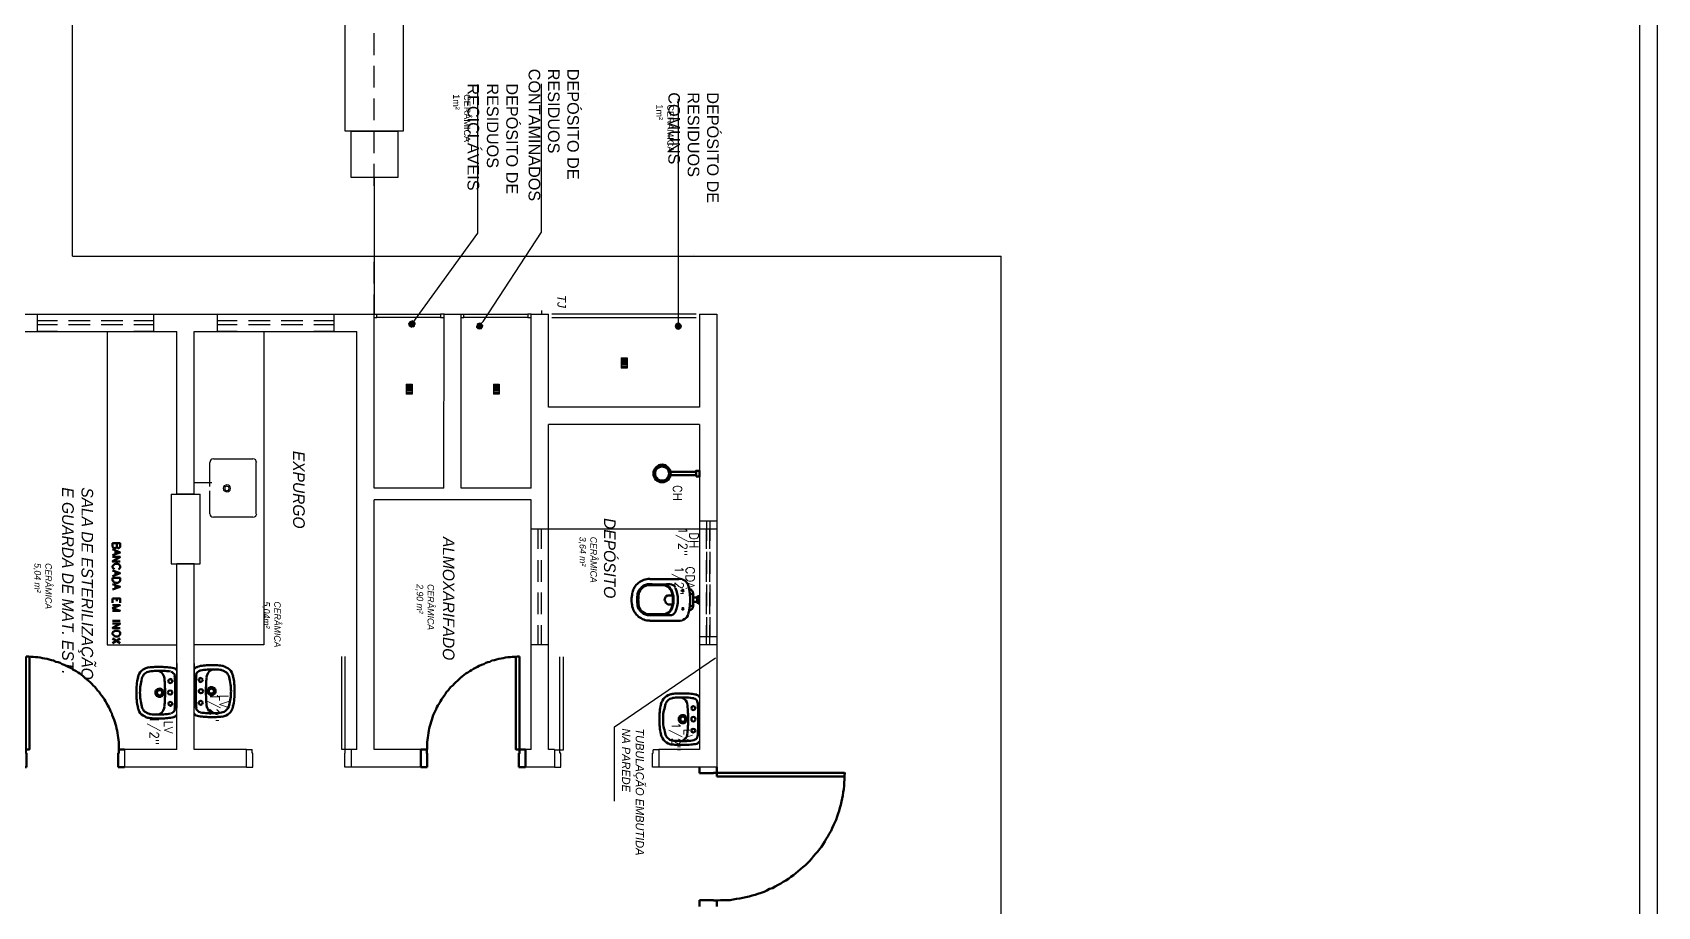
# Model space of a CAD drawing. Header units: millimetres. Extents: x 2273 to 2522, y 1034 to 1187.
# Drawn here: x 2474.53 to 2488.53, y 1050.51 to 1058.04 of the extents above; entities that cross this region are included whole.
import ezdxf
from ezdxf.enums import TextEntityAlignment as Align

# ---------------------------------------------------------------- set-up
doc = ezdxf.new("R2010")
doc.units = ezdxf.units.MM
doc.layers.add('DIVERSOS', color=252, linetype='Continuous')
doc.layers.add('LAYER8', color=8, linetype='Continuous')
doc.layers.add('PAREDES', color=4, linetype='Continuous', lineweight=100)
doc.styles.add('Romans', font='romans.shx')
doc.styles.get("Standard").update_dxf_attribs({"font": 'arial.ttf'})

# ---------------------------------------------------------------- blocks, each defined once
blk = doc.blocks.new('LAV')
at = {"layer": 'PAREDES', "color": 0, "linetype": 'Continuous'}
for points in [[(72.983, 160.877), (72.98, 160.863), (72.98, 160.851), (72.977, 160.836), (72.977, 160.825), (72.977, 160.81), (72.977, 160.798), (72.977, 160.783), (72.977, 160.772), (72.977, 160.757), (72.977, 160.742), (72.98, 160.73), (72.98, 160.716), (72.983, 160.704), (72.983, 160.689), (72.986, 160.677), (72.989, 160.663)], [(73.071, 160.972), (73.062, 160.969), (73.056, 160.966), (73.048, 160.963), (73.039, 160.96), (73.024, 160.951), (73.012, 160.939), (73.003, 160.925), (72.995, 160.91), (72.989, 160.904), (72.986, 160.895), (72.983, 160.886), (72.983, 160.877)], [(73.015, 160.872), (73.015, 160.86), (73.012, 160.845), (73.012, 160.83), (73.012, 160.816)], [(73.08, 160.936), (73.068, 160.933), (73.056, 160.927), (73.048, 160.922), (73.039, 160.913), (73.033, 160.904), (73.027, 160.895), (73.021, 160.883), (73.018, 160.872)], [(73.2, 160.983), (73.183, 160.983), (73.168, 160.983), (73.15, 160.983), (73.136, 160.98), (73.118, 160.98), (73.103, 160.977), (73.089, 160.975), (73.071, 160.969)], [(73.2, 160.954), (73.186, 160.951), (73.171, 160.951), (73.156, 160.951), (73.142, 160.948), (73.124, 160.945), (73.109, 160.942), (73.095, 160.939), (73.08, 160.936)], [(73.321, 160.936), (73.306, 160.939), (73.292, 160.942), (73.277, 160.945), (73.262, 160.948), (73.248, 160.951), (73.233, 160.951), (73.215, 160.951), (73.2, 160.954)], [(73.33, 160.969), (73.315, 160.975), (73.3, 160.977), (73.283, 160.98), (73.268, 160.98), (73.25, 160.983), (73.236, 160.983), (73.218, 160.983), (73.203, 160.983)], [(73.383, 160.872), (73.38, 160.883), (73.377, 160.895), (73.371, 160.904), (73.362, 160.913), (73.353, 160.922), (73.345, 160.927), (73.333, 160.933), (73.321, 160.936)], [(73.421, 160.877), (73.418, 160.886), (73.415, 160.895), (73.412, 160.904), (73.409, 160.91), (73.4, 160.925), (73.389, 160.939), (73.377, 160.951), (73.362, 160.96), (73.356, 160.963), (73.348, 160.966), (73.339, 160.969), (73.33, 160.972)], [(73.389, 160.816), (73.389, 160.827), (73.386, 160.842), (73.386, 160.857), (73.383, 160.872)], [(73.412, 160.663), (73.415, 160.677), (73.418, 160.689), (73.418, 160.704), (73.421, 160.716), (73.421, 160.73), (73.421, 160.745), (73.424, 160.757), (73.424, 160.772), (73.424, 160.783), (73.424, 160.798), (73.424, 160.81), (73.424, 160.825), (73.421, 160.836), (73.421, 160.851), (73.421, 160.863), (73.418, 160.877)], [(73.012, 160.816), (73.012, 160.801), (73.015, 160.789), (73.021, 160.777), (73.03, 160.766)], [(73.015, 160.813), (73.012, 160.798), (73.012, 160.783), (73.012, 160.766), (73.012, 160.751), (73.015, 160.736), (73.015, 160.719), (73.018, 160.704), (73.021, 160.689)], [(73.03, 160.766), (73.042, 160.757), (73.053, 160.751), (73.068, 160.745), (73.08, 160.742)], [(73.083, 160.742), (73.098, 160.742), (73.112, 160.739), (73.127, 160.739), (73.142, 160.739), (73.156, 160.739), (73.171, 160.736), (73.186, 160.736), (73.2, 160.736)], [(73.2, 160.819), (73.192, 160.819), (73.183, 160.816), (73.174, 160.81), (73.171, 160.801), (73.165, 160.792), (73.165, 160.783), (73.165, 160.775), (73.171, 160.766), (73.174, 160.76), (73.183, 160.754), (73.192, 160.751), (73.2, 160.751)], [(73.2, 160.807), (73.192, 160.804), (73.186, 160.801), (73.18, 160.792), (73.177, 160.783), (73.18, 160.775), (73.186, 160.769), (73.192, 160.763), (73.2, 160.763)], [(73.2, 160.713), (73.192, 160.71), (73.186, 160.704), (73.183, 160.692), (73.186, 160.683), (73.192, 160.677), (73.2, 160.675)], [(73.2, 160.751), (73.209, 160.751), (73.218, 160.754), (73.224, 160.76), (73.23, 160.769), (73.233, 160.775), (73.236, 160.783), (73.233, 160.792), (73.23, 160.801), (73.224, 160.81), (73.218, 160.816), (73.209, 160.819), (73.2, 160.819)], [(73.2, 160.763), (73.209, 160.763), (73.215, 160.769), (73.221, 160.775), (73.221, 160.783), (73.221, 160.792), (73.215, 160.801), (73.209, 160.804), (73.2, 160.807)], [(73.2, 160.736), (73.215, 160.736), (73.23, 160.736), (73.245, 160.739), (73.259, 160.739), (73.277, 160.739), (73.292, 160.739), (73.306, 160.742), (73.321, 160.742)], [(73.2, 160.675), (73.209, 160.677), (73.215, 160.683), (73.218, 160.692), (73.215, 160.704), (73.209, 160.71), (73.2, 160.713)], [(73.321, 160.742), (73.336, 160.745), (73.348, 160.751), (73.359, 160.757), (73.371, 160.766)], [(73.374, 160.766), (73.38, 160.777), (73.386, 160.789), (73.389, 160.801), (73.389, 160.816)], [(73.383, 160.689), (73.386, 160.704), (73.386, 160.722), (73.389, 160.736), (73.389, 160.751), (73.389, 160.769), (73.389, 160.783), (73.389, 160.798), (73.389, 160.816)], [(72.992, 160.663), (72.992, 160.654), (72.998, 160.648), (73.003, 160.642), (73.009, 160.636)], [(73.021, 160.686), (73.027, 160.675), (73.033, 160.666), (73.045, 160.657), (73.056, 160.654)], [(73.056, 160.657), (73.065, 160.654), (73.074, 160.654), (73.083, 160.654), (73.092, 160.654), (73.1, 160.654), (73.109, 160.651), (73.118, 160.651), (73.127, 160.651), (73.136, 160.651), (73.145, 160.651), (73.153, 160.651), (73.165, 160.651), (73.174, 160.651), (73.183, 160.651), (73.192, 160.651), (73.2, 160.651)], [(73.103, 160.71), (73.115, 160.704), (73.121, 160.692), (73.115, 160.68), (73.103, 160.675), (73.095, 160.68), (73.086, 160.692), (73.095, 160.704), (73.103, 160.71)], [(73.2, 160.651), (73.209, 160.651), (73.218, 160.651), (73.227, 160.651), (73.236, 160.651), (73.245, 160.651), (73.253, 160.651), (73.262, 160.651), (73.274, 160.651), (73.283, 160.651), (73.292, 160.651), (73.3, 160.654), (73.309, 160.654), (73.318, 160.654), (73.327, 160.654), (73.336, 160.654), (73.345, 160.657)], [(73.3, 160.71), (73.312, 160.704), (73.318, 160.692), (73.312, 160.68), (73.3, 160.675), (73.289, 160.68), (73.283, 160.692), (73.289, 160.704), (73.3, 160.71)], [(73.345, 160.654), (73.359, 160.657), (73.368, 160.666), (73.377, 160.675), (73.38, 160.686)], [(73.392, 160.636), (73.4, 160.642), (73.406, 160.648), (73.409, 160.654), (73.412, 160.663)]]:
    blk.add_lwpolyline(points, dxfattribs=at)
blk = doc.blocks.new('L')
at = {"layer": 'PAREDES', "color": 0, "linetype": 'Continuous'}
for points in [[(72.95, 163.439), (72.95, 163.419), (72.953, 163.398), (72.953, 163.377), (72.956, 163.36), (72.956, 163.339), (72.959, 163.319), (72.965, 163.298), (72.968, 163.28), (72.971, 163.26), (72.977, 163.239), (72.983, 163.222), (72.986, 163.201), (72.995, 163.183), (73, 163.166), (73.006, 163.148), (73.015, 163.13), (73.021, 163.11), (73.03, 163.092), (73.039, 163.077), (73.048, 163.06), (73.056, 163.042), (73.068, 163.025), (73.077, 163.01), (73.089, 162.992), (73.098, 162.977), (73.109, 162.963), (73.121, 162.948), (73.133, 162.93), (73.148, 162.916), (73.159, 162.904), (73.171, 162.889), (73.186, 162.875), (73.2, 162.863), (73.212, 162.848), (73.227, 162.836), (73.242, 162.825), (73.256, 162.81), (73.271, 162.801), (73.289, 162.789), (73.303, 162.777), (73.321, 162.766), (73.336, 162.757), (73.353, 162.748), (73.371, 162.736), (73.386, 162.727), (73.403, 162.719), (73.421, 162.713), (73.439, 162.704), (73.456, 162.695), (73.477, 162.689), (73.495, 162.683), (73.512, 162.677), (73.533, 162.672), (73.55, 162.666), (73.571, 162.66), (73.589, 162.657), (73.609, 162.654), (73.63, 162.651), (73.648, 162.648), (73.668, 162.645), (73.689, 162.642), (73.709, 162.642), (73.73, 162.642), (73.75, 162.642)], [(73.903, 163.433), (73.783, 163.433), (73.783, 163.439), (73.75, 163.439), (73.75, 163.407), (72.95, 163.407)], [(73.75, 163.439), (72.95, 163.439)], [(73.75, 163.489), (73.75, 163.439)], [(73.75, 163.489), (73.903, 163.489)], [(73.903, 163.489), (73.903, 163.433)], [(73.903, 162.642), (73.783, 162.642), (73.783, 162.639), (73.75, 162.639)], [(73.75, 162.589), (73.75, 162.639)], [(73.75, 162.589), (73.903, 162.589)], [(73.903, 162.589), (73.903, 162.642)]]:
    blk.add_lwpolyline(points, dxfattribs=at)
blk = doc.blocks.new('poi')
at = {"layer": 'PAREDES', "color": 0, "linetype": 'Continuous'}
for points in [[(72.003, 159.969), (72.012, 159.963), (72.012, 159.963), (72.018, 159.957), (72.018, 159.948), (72.012, 159.942), (72.012, 159.939), (72.003, 159.933), (71.974, 159.933), (71.974, 159.998), (72.003, 159.998), (72.012, 159.995), (72.012, 159.992), (72.018, 159.986), (72.018, 159.98), (72.012, 159.975), (72.012, 159.972), (72.003, 159.969), (71.974, 159.969)], [(72.027, 159.933), (72.053, 159.998), (72.077, 159.933)], [(72.036, 159.957), (72.068, 159.957)], [(72.092, 159.933), (72.092, 159.998), (72.133, 159.933), (72.133, 159.998)], [(72.198, 159.983), (72.195, 159.989), (72.189, 159.995), (72.183, 159.998), (72.171, 159.998), (72.165, 159.995), (72.159, 159.989), (72.156, 159.983), (72.153, 159.975), (72.153, 159.96), (72.156, 159.948), (72.159, 159.945), (72.165, 159.939), (72.171, 159.933), (72.183, 159.933), (72.189, 159.939), (72.195, 159.945), (72.198, 159.948)], [(72.209, 159.933), (72.233, 159.998), (72.259, 159.933)], [(72.218, 159.957), (72.248, 159.957)], [(72.274, 159.933), (72.274, 159.998), (72.292, 159.998), (72.303, 159.995), (72.306, 159.989), (72.312, 159.983), (72.315, 159.975), (72.315, 159.96), (72.312, 159.948), (72.306, 159.945), (72.303, 159.939), (72.292, 159.933), (72.274, 159.933)], [(72.327, 159.933), (72.35, 159.998), (72.374, 159.933)], [(72.336, 159.957), (72.365, 159.957)], [(72.45, 159.933), (72.45, 159.998), (72.489, 159.998)], [(72.45, 159.969), (72.474, 159.969)], [(72.45, 159.933), (72.489, 159.933)], [(72.509, 159.933), (72.509, 159.998), (72.533, 159.933), (72.556, 159.998), (72.556, 159.933)], [(72.642, 159.998), (72.642, 159.933)], [(72.665, 159.933), (72.665, 159.998), (72.706, 159.933), (72.706, 159.998)], [(72.745, 159.998), (72.739, 159.995), (72.736, 159.989), (72.73, 159.983), (72.73, 159.975), (72.73, 159.96), (72.73, 159.948), (72.736, 159.945), (72.739, 159.939), (72.745, 159.933), (72.759, 159.933), (72.765, 159.939), (72.768, 159.945), (72.774, 159.948), (72.777, 159.96), (72.777, 159.975), (72.774, 159.983), (72.768, 159.989), (72.765, 159.995), (72.759, 159.998), (72.745, 159.998)], [(72.795, 159.998), (72.836, 159.933)], [(72.836, 159.998), (72.795, 159.933)]]:
    blk.add_lwpolyline(points, dxfattribs=at)
blk = doc.blocks.new('GE')
at = {"layer": 'PAREDES', "color": 0, "linetype": 'Continuous'}
for points in [[(73.75, 160.036), (73.75, 159.986)], [(73.903, 160.036), (73.903, 159.98)], [(73.75, 159.986), (73.73, 159.986), (73.709, 159.986), (73.689, 159.986), (73.668, 159.983), (73.648, 159.98), (73.63, 159.977), (73.609, 159.975), (73.589, 159.972), (73.571, 159.966), (73.55, 159.963), (73.533, 159.957), (73.512, 159.951), (73.495, 159.945), (73.477, 159.939), (73.456, 159.93), (73.439, 159.925), (73.421, 159.916), (73.403, 159.91), (73.386, 159.901), (73.371, 159.892), (73.353, 159.88), (73.336, 159.872), (73.321, 159.863), (73.303, 159.851), (73.289, 159.839), (73.271, 159.827), (73.256, 159.816), (73.242, 159.804), (73.227, 159.792), (73.212, 159.78), (73.2, 159.766), (73.186, 159.754), (73.171, 159.739), (73.159, 159.725), (73.148, 159.71), (73.133, 159.695), (73.121, 159.68), (73.109, 159.666), (73.098, 159.651), (73.089, 159.636), (73.077, 159.619), (73.068, 159.601), (73.056, 159.586), (73.048, 159.569), (73.039, 159.551), (73.03, 159.533), (73.021, 159.516), (73.015, 159.498), (73.006, 159.48), (73, 159.463), (72.995, 159.445), (72.986, 159.425), (72.983, 159.407), (72.977, 159.386), (72.971, 159.369), (72.968, 159.348), (72.965, 159.33), (72.959, 159.31), (72.956, 159.289), (72.956, 159.269), (72.953, 159.248), (72.953, 159.23), (72.95, 159.21), (72.95, 159.189)], [(73.903, 159.98), (73.783, 159.98), (73.783, 159.986), (73.75, 159.986)], [(73.903, 159.192), (73.783, 159.192), (73.783, 159.186), (73.75, 159.186), (73.75, 159.216), (72.95, 159.216)], [(73.75, 159.186), (72.95, 159.186)], [(73.75, 159.136), (73.75, 159.186)], [(73.903, 159.136), (73.903, 159.192)]]:
    blk.add_lwpolyline(points, dxfattribs=at)
blk = doc.blocks.new('GHJ')
at = {"layer": 'PAREDES', "color": 0, "linetype": 'Continuous'}
for points in [[(75.053, 165.142), (75.05, 165.169), (75.05, 165.198), (75.048, 165.225), (75.048, 165.254), (75.045, 165.28), (75.039, 165.307), (75.036, 165.336), (75.03, 165.363), (75.024, 165.389), (75.018, 165.416), (75.009, 165.442), (75.003, 165.469), (74.995, 165.492), (74.986, 165.519), (74.977, 165.545), (74.965, 165.569), (74.953, 165.592), (74.945, 165.619), (74.933, 165.642), (74.918, 165.666), (74.906, 165.689), (74.892, 165.71), (74.88, 165.733), (74.865, 165.757), (74.848, 165.777), (74.833, 165.798), (74.818, 165.819), (74.8, 165.839), (74.783, 165.86), (74.765, 165.88), (74.748, 165.901), (74.73, 165.919), (74.712, 165.936), (74.692, 165.954), (74.671, 165.972), (74.65, 165.989), (74.63, 166.007), (74.609, 166.022), (74.589, 166.039), (74.568, 166.054), (74.545, 166.069), (74.521, 166.08), (74.5, 166.095), (74.477, 166.107), (74.453, 166.122), (74.43, 166.133), (74.403, 166.142), (74.38, 166.154), (74.356, 166.166), (74.33, 166.175), (74.303, 166.183), (74.28, 166.192), (74.253, 166.198), (74.227, 166.207), (74.2, 166.213), (74.174, 166.219), (74.148, 166.225), (74.118, 166.227), (74.092, 166.233), (74.065, 166.236), (74.036, 166.236), (74.009, 166.239), (73.98, 166.239), (73.95, 166.242)], [(73.983, 165.139), (73.953, 165.139), (73.953, 166.239)], [(73.983, 165.139), (73.983, 166.239)], [(73.956, 165.11), (73.953, 165.11), (73.953, 165.139), (73.903, 165.139)], [(73.956, 164.989), (73.956, 165.11)], [(75.103, 165.139), (75.053, 165.139), (75.053, 165.11), (75.048, 165.11)], [(75.048, 164.989), (75.048, 165.11)], [(73.903, 164.989), (73.956, 164.989)], [(75.103, 164.989), (75.048, 164.989)]]:
    blk.add_lwpolyline(points, dxfattribs=at)
blk = doc.blocks.new('TR')
at = {"layer": 'PAREDES', "color": 0, "linetype": 'Continuous'}
for points in [[(73.277, 164.966), (73.277, 164.951), (73.274, 164.939), (73.271, 164.925), (73.271, 164.913), (73.268, 164.898), (73.268, 164.886), (73.268, 164.872), (73.268, 164.86), (73.268, 164.845), (73.268, 164.83), (73.268, 164.819), (73.268, 164.804), (73.268, 164.792), (73.268, 164.777), (73.271, 164.766), (73.271, 164.751)], [(73.3, 164.989), (73.292, 164.983), (73.286, 164.977), (73.283, 164.972), (73.28, 164.963)], [(73.309, 164.939), (73.309, 164.925), (73.306, 164.91), (73.303, 164.892), (73.303, 164.877), (73.303, 164.863), (73.303, 164.845), (73.303, 164.83), (73.303, 164.816)], [(73.348, 164.972), (73.336, 164.969), (73.324, 164.963), (73.315, 164.951), (73.312, 164.939)], [(73.492, 164.977), (73.48, 164.977), (73.471, 164.977), (73.462, 164.977), (73.453, 164.977), (73.445, 164.977), (73.436, 164.977), (73.427, 164.977), (73.418, 164.977), (73.409, 164.977), (73.4, 164.977), (73.392, 164.975), (73.383, 164.975), (73.374, 164.975), (73.362, 164.975), (73.353, 164.975), (73.345, 164.972)], [(73.395, 164.919), (73.406, 164.922), (73.412, 164.933), (73.406, 164.948), (73.395, 164.951), (73.383, 164.948), (73.377, 164.933), (73.383, 164.922), (73.395, 164.919)], [(73.492, 164.954), (73.48, 164.951), (73.474, 164.945), (73.471, 164.936), (73.474, 164.927), (73.48, 164.919), (73.492, 164.919)], [(73.636, 164.972), (73.627, 164.975), (73.618, 164.975), (73.606, 164.975), (73.598, 164.975), (73.589, 164.975), (73.58, 164.977), (73.571, 164.977), (73.562, 164.977), (73.553, 164.977), (73.545, 164.977), (73.536, 164.977), (73.527, 164.977), (73.518, 164.977), (73.509, 164.977), (73.5, 164.977), (73.492, 164.977)], [(73.492, 164.919), (73.5, 164.919), (73.506, 164.927), (73.509, 164.936), (73.506, 164.945), (73.5, 164.951), (73.492, 164.954)], [(73.592, 164.919), (73.6, 164.922), (73.606, 164.933), (73.6, 164.948), (73.592, 164.951), (73.577, 164.948), (73.574, 164.933), (73.577, 164.922), (73.592, 164.919)], [(73.671, 164.939), (73.665, 164.951), (73.659, 164.963), (73.648, 164.969), (73.636, 164.972)], [(73.677, 164.813), (73.68, 164.83), (73.68, 164.845), (73.68, 164.86), (73.68, 164.877), (73.677, 164.892), (73.677, 164.91), (73.674, 164.925), (73.671, 164.939)], [(73.703, 164.963), (73.7, 164.972), (73.695, 164.977), (73.689, 164.983), (73.683, 164.989)], [(73.709, 164.751), (73.709, 164.766), (73.712, 164.777), (73.712, 164.792), (73.712, 164.804), (73.712, 164.819), (73.712, 164.83), (73.712, 164.845), (73.712, 164.86), (73.712, 164.872), (73.712, 164.886), (73.712, 164.898), (73.709, 164.913), (73.709, 164.925), (73.706, 164.939), (73.706, 164.951), (73.703, 164.966)], [(73.318, 164.863), (73.312, 164.851), (73.306, 164.839), (73.303, 164.827), (73.303, 164.813)], [(73.303, 164.813), (73.303, 164.798), (73.303, 164.783), (73.306, 164.772), (73.306, 164.757)], [(73.371, 164.886), (73.356, 164.883), (73.345, 164.88), (73.33, 164.872), (73.321, 164.863)], [(73.492, 164.892), (73.477, 164.892), (73.462, 164.892), (73.448, 164.892), (73.433, 164.889), (73.418, 164.889), (73.403, 164.889), (73.386, 164.886), (73.371, 164.886)], [(73.492, 164.88), (73.48, 164.877), (73.474, 164.875), (73.465, 164.869), (73.459, 164.863), (73.456, 164.854), (73.456, 164.845), (73.456, 164.836), (73.459, 164.827), (73.465, 164.819), (73.474, 164.813), (73.48, 164.81), (73.492, 164.81)], [(73.492, 164.866), (73.483, 164.866), (73.474, 164.86), (73.471, 164.854), (73.468, 164.845), (73.471, 164.836), (73.474, 164.827), (73.483, 164.825), (73.492, 164.822)], [(73.609, 164.886), (73.595, 164.886), (73.58, 164.889), (73.565, 164.889), (73.55, 164.889), (73.536, 164.892), (73.521, 164.892), (73.506, 164.892), (73.492, 164.892)], [(73.492, 164.81), (73.5, 164.81), (73.506, 164.813), (73.515, 164.819), (73.521, 164.827), (73.524, 164.836), (73.524, 164.845), (73.524, 164.854), (73.521, 164.863), (73.515, 164.869), (73.506, 164.875), (73.5, 164.877), (73.492, 164.88)], [(73.492, 164.822), (73.498, 164.825), (73.506, 164.827), (73.509, 164.836), (73.512, 164.845), (73.509, 164.854), (73.506, 164.86), (73.498, 164.866), (73.492, 164.866)], [(73.659, 164.863), (73.65, 164.872), (73.639, 164.88), (73.624, 164.883), (73.612, 164.886)], [(73.68, 164.813), (73.68, 164.827), (73.677, 164.839), (73.671, 164.851), (73.662, 164.863)], [(73.674, 164.757), (73.677, 164.769), (73.677, 164.783), (73.677, 164.798), (73.677, 164.813)], [(73.274, 164.751), (73.274, 164.742), (73.277, 164.733), (73.28, 164.727), (73.283, 164.719), (73.292, 164.704), (73.303, 164.689), (73.315, 164.68), (73.33, 164.669), (73.339, 164.666), (73.345, 164.663), (73.353, 164.66), (73.362, 164.657)], [(73.309, 164.757), (73.312, 164.745), (73.315, 164.733), (73.321, 164.725), (73.33, 164.716), (73.339, 164.707), (73.348, 164.701), (73.359, 164.695), (73.371, 164.692)], [(73.362, 164.66), (73.377, 164.654), (73.395, 164.651), (73.409, 164.648), (73.427, 164.648), (73.442, 164.645), (73.459, 164.645), (73.474, 164.645), (73.492, 164.645)], [(73.371, 164.692), (73.386, 164.689), (73.4, 164.686), (73.415, 164.683), (73.43, 164.68), (73.445, 164.677), (73.462, 164.677), (73.477, 164.677), (73.492, 164.675)], [(73.492, 164.675), (73.506, 164.677), (73.521, 164.677), (73.536, 164.677), (73.553, 164.68), (73.568, 164.683), (73.583, 164.686), (73.598, 164.689), (73.612, 164.692)], [(73.492, 164.645), (73.509, 164.645), (73.524, 164.645), (73.542, 164.645), (73.556, 164.648), (73.574, 164.648), (73.589, 164.651), (73.606, 164.654), (73.621, 164.66)], [(73.612, 164.692), (73.624, 164.695), (73.636, 164.701), (73.645, 164.707), (73.653, 164.716), (73.659, 164.725), (73.668, 164.733), (73.671, 164.745), (73.674, 164.757)], [(73.621, 164.657), (73.63, 164.66), (73.639, 164.663), (73.645, 164.666), (73.653, 164.669), (73.668, 164.68), (73.68, 164.689), (73.692, 164.704), (73.7, 164.719), (73.703, 164.727), (73.706, 164.733), (73.709, 164.742), (73.709, 164.751)]]:
    blk.add_lwpolyline(points, dxfattribs=at)
blk = doc.blocks.new('PIO')
at = {"layer": 'PAREDES', "color": 0, "linetype": 'Continuous'}
for points in [[(315.972, 177.969), (315.957, 177.966), (315.949, 177.957), (315.937, 177.948), (315.928, 177.939), (315.922, 177.927), (315.916, 177.916), (315.913, 177.901), (315.913, 177.889)], [(316.043, 177.983), (316.034, 177.983), (316.025, 177.98), (316.016, 177.98), (316.007, 177.977), (315.999, 177.977), (315.987, 177.975), (315.978, 177.972), (315.969, 177.969)], [(316.043, 178.013), (316.028, 178.01), (316.016, 178.004), (316.007, 177.992), (316.002, 177.977)], [(316.016, 177.93), (316.01, 177.927), (316.007, 177.922), (316.01, 177.919), (316.016, 177.916)], [(316.016, 177.916), (316.022, 177.919), (316.022, 177.922), (316.022, 177.927), (316.016, 177.93)], [(316.149, 178.013), (316.043, 178.013)], [(316.054, 178.016), (316.049, 178.013), (316.046, 178.004)], [(316.046, 177.983), (316.046, 178.004)], [(316.146, 177.983), (316.131, 177.983), (316.119, 177.986), (316.107, 177.986), (316.096, 177.986), (316.081, 177.986), (316.069, 177.986), (316.057, 177.983), (316.046, 177.983)], [(316.063, 178.054), (316.063, 178.066)], [(316.063, 178.057), (316.128, 178.057)], [(316.063, 178.057), (316.066, 178.048), (316.072, 178.048)], [(316.075, 178.016), (316.075, 178.045), (316.116, 178.045)], [(316.113, 178.016), (316.113, 178.045)], [(316.116, 178.048), (316.122, 178.048), (316.125, 178.057)], [(316.128, 178.054), (316.128, 178.066)], [(316.146, 178.004), (316.143, 178.013), (316.134, 178.016)], [(316.216, 177.969), (316.207, 177.972), (316.199, 177.975), (316.19, 177.977), (316.181, 177.977), (316.172, 177.98), (316.163, 177.98), (316.152, 177.983), (316.143, 177.983)], [(316.146, 178.004), (316.146, 177.983)], [(316.187, 177.977), (316.181, 177.992), (316.172, 178.004), (316.16, 178.01), (316.149, 178.013)], [(316.172, 177.93), (316.166, 177.927), (316.166, 177.922), (316.166, 177.919), (316.172, 177.916)], [(316.172, 177.916), (316.178, 177.919), (316.181, 177.922), (316.178, 177.927), (316.172, 177.93)], [(316.275, 177.889), (316.275, 177.901), (316.272, 177.916), (316.266, 177.927), (316.26, 177.939), (316.252, 177.948), (316.243, 177.957), (316.231, 177.966), (316.219, 177.969)], [(315.916, 177.639), (315.916, 177.889)], [(315.99, 177.86), (315.978, 177.851), (315.969, 177.839), (315.963, 177.825), (315.96, 177.81)], [(315.96, 177.636), (315.96, 177.648), (315.96, 177.657), (315.963, 177.669), (315.963, 177.68), (315.963, 177.689), (315.963, 177.701), (315.963, 177.713), (315.963, 177.722), (315.963, 177.733), (315.963, 177.745), (315.963, 177.754), (315.963, 177.766), (315.963, 177.777), (315.96, 177.786), (315.96, 177.798), (315.96, 177.81)], [(316.016, 177.827), (316.004, 177.822), (315.996, 177.813), (315.984, 177.804), (315.978, 177.795), (315.969, 177.783), (315.966, 177.772), (315.963, 177.757), (315.963, 177.745)], [(316.022, 177.825), (316.01, 177.819), (316.002, 177.813), (315.99, 177.804), (315.984, 177.795), (315.978, 177.783), (315.972, 177.772), (315.969, 177.76), (315.969, 177.748)], [(316.096, 177.88), (316.081, 177.88), (316.069, 177.88), (316.054, 177.877), (316.043, 177.875), (316.028, 177.872), (316.016, 177.869), (316.004, 177.863), (315.993, 177.86)], [(316.096, 177.842), (316.084, 177.842), (316.075, 177.842), (316.063, 177.842), (316.054, 177.839), (316.046, 177.836), (316.034, 177.833), (316.025, 177.83), (316.016, 177.827)], [(316.057, 177.833), (316.04, 177.83), (316.022, 177.825)], [(316.054, 177.807), (316.057, 177.798), (316.057, 177.792), (316.066, 177.777), (316.078, 177.772), (316.087, 177.769), (316.096, 177.766), (316.102, 177.769), (316.11, 177.772), (316.122, 177.777), (316.131, 177.792), (316.134, 177.798), (316.134, 177.807)], [(316.096, 177.836), (316.084, 177.836), (316.075, 177.836), (316.066, 177.836), (316.057, 177.833)], [(316.057, 177.804), (316.057, 177.833)], [(316.199, 177.86), (316.187, 177.863), (316.172, 177.869), (316.16, 177.872), (316.149, 177.875), (316.134, 177.877), (316.122, 177.88), (316.107, 177.88), (316.096, 177.88)], [(316.172, 177.827), (316.163, 177.83), (316.154, 177.833), (316.143, 177.836), (316.134, 177.839), (316.125, 177.842), (316.113, 177.842), (316.104, 177.842), (316.096, 177.842)], [(316.134, 177.833), (316.122, 177.836), (316.113, 177.836), (316.104, 177.836), (316.096, 177.836)], [(316.134, 177.833), (316.134, 177.804)], [(316.166, 177.825), (316.149, 177.83), (316.134, 177.833)], [(316.219, 177.748), (316.219, 177.76), (316.216, 177.772), (316.213, 177.783), (316.204, 177.795), (316.199, 177.804), (316.19, 177.813), (316.178, 177.819), (316.166, 177.825)], [(316.228, 177.745), (316.225, 177.757), (316.222, 177.772), (316.219, 177.783), (316.213, 177.795), (316.204, 177.804), (316.196, 177.813), (316.184, 177.822), (316.172, 177.827)], [(316.228, 177.81), (316.228, 177.825), (316.222, 177.839), (316.21, 177.851), (316.199, 177.86)], [(316.228, 177.81), (316.228, 177.798), (316.228, 177.786), (316.228, 177.777), (316.228, 177.766), (316.228, 177.754), (316.228, 177.745), (316.228, 177.733), (316.228, 177.722), (316.228, 177.713), (316.228, 177.701), (316.228, 177.689), (316.228, 177.68), (316.228, 177.669), (316.228, 177.657), (316.228, 177.648), (316.228, 177.636)], [(316.275, 177.889), (316.275, 177.639)], [(315.969, 177.636), (315.969, 177.651), (315.969, 177.663), (315.969, 177.677), (315.969, 177.692), (315.969, 177.704), (315.969, 177.719), (315.969, 177.733), (315.969, 177.745)], [(316.219, 177.745), (316.219, 177.733), (316.219, 177.719), (316.219, 177.704), (316.219, 177.692), (316.219, 177.677), (316.219, 177.663), (316.219, 177.651), (316.219, 177.636)], [(315.913, 177.639), (315.913, 177.625), (315.916, 177.613), (315.919, 177.598), (315.922, 177.586), (315.928, 177.575), (315.934, 177.563), (315.94, 177.551), (315.949, 177.542), (315.957, 177.533), (315.966, 177.522), (315.975, 177.516), (315.987, 177.507), (315.999, 177.501), (316.01, 177.495), (316.022, 177.492), (316.034, 177.486)], [(315.96, 177.636), (315.96, 177.627), (315.96, 177.619), (315.963, 177.61), (315.966, 177.601), (315.969, 177.592), (315.972, 177.583), (315.978, 177.577), (315.984, 177.569), (315.99, 177.563), (315.996, 177.557), (316.002, 177.551), (316.01, 177.548), (316.019, 177.542), (316.025, 177.539), (316.034, 177.536), (316.043, 177.533)], [(315.969, 177.636), (315.969, 177.627), (315.969, 177.619), (315.975, 177.604), (315.981, 177.589), (315.99, 177.575), (316.002, 177.563), (316.013, 177.554), (316.028, 177.548), (316.037, 177.545), (316.046, 177.542)], [(316.043, 177.533), (316.057, 177.533), (316.069, 177.53), (316.081, 177.53), (316.096, 177.53)], [(316.046, 177.545), (316.057, 177.542), (316.069, 177.542), (316.081, 177.542), (316.096, 177.539)], [(316.096, 177.539), (316.107, 177.542), (316.119, 177.542), (316.131, 177.542), (316.143, 177.545)], [(316.096, 177.53), (316.107, 177.53), (316.119, 177.53), (316.134, 177.533), (316.146, 177.533)], [(316.143, 177.542), (316.152, 177.545), (316.16, 177.548), (316.175, 177.554), (316.187, 177.563), (316.199, 177.575), (316.207, 177.589), (316.216, 177.604), (316.219, 177.619), (316.219, 177.627), (316.219, 177.636)], [(316.146, 177.533), (316.154, 177.536), (316.163, 177.539), (316.172, 177.542), (316.178, 177.548), (316.187, 177.551), (316.193, 177.557), (316.199, 177.563), (316.204, 177.569), (316.21, 177.577), (316.216, 177.583), (316.219, 177.592), (316.222, 177.601), (316.225, 177.61), (316.228, 177.619), (316.228, 177.627), (316.228, 177.636)], [(316.152, 177.486), (316.166, 177.492), (316.178, 177.495), (316.19, 177.501), (316.202, 177.507), (316.21, 177.516), (316.222, 177.522), (316.231, 177.533), (316.24, 177.542), (316.246, 177.551), (316.254, 177.563), (316.26, 177.575), (316.263, 177.586), (316.269, 177.598), (316.272, 177.613), (316.272, 177.625), (316.272, 177.639)], [(316.037, 177.486), (316.052, 177.486), (316.066, 177.483), (316.081, 177.48), (316.096, 177.48), (316.11, 177.48), (316.125, 177.483), (316.14, 177.486), (316.152, 177.486)]]:
    blk.add_lwpolyline(points, dxfattribs=at)
blk = doc.blocks.new('PEQ')
at = {"layer": 'PAREDES', "color": 0, "linetype": 'Continuous'}
for points in [[(315.06, 178.036), (315.01, 178.036), (315.01, 178.066), (315.06, 178.066), (315.06, 178.036)], [(315.019, 177.816), (315.019, 178.036)], [(315.049, 177.816), (315.049, 178.036)], [(315.034, 177.669), (315.049, 177.669), (315.063, 177.675), (315.075, 177.68), (315.087, 177.689), (315.096, 177.701), (315.102, 177.713), (315.107, 177.727), (315.107, 177.742), (315.107, 177.757), (315.102, 177.772), (315.096, 177.783), (315.087, 177.795), (315.075, 177.804), (315.063, 177.813), (315.049, 177.816), (315.034, 177.819), (315.019, 177.816), (315.004, 177.813), (314.993, 177.804), (314.981, 177.795), (314.972, 177.783), (314.963, 177.772), (314.96, 177.757), (314.957, 177.742), (314.96, 177.727), (314.963, 177.713), (314.972, 177.701), (314.981, 177.689), (314.993, 177.68), (315.004, 177.675), (315.019, 177.669), (315.034, 177.669)], [(315.034, 177.683), (315.046, 177.683), (315.057, 177.686), (315.066, 177.692), (315.075, 177.701), (315.084, 177.71), (315.09, 177.719), (315.093, 177.73), (315.093, 177.742), (315.093, 177.754), (315.09, 177.766), (315.084, 177.777), (315.075, 177.786), (315.066, 177.792), (315.057, 177.798), (315.046, 177.801), (315.034, 177.804), (315.022, 177.801), (315.01, 177.798), (314.999, 177.792), (314.99, 177.786), (314.984, 177.777), (314.978, 177.766), (314.975, 177.754), (314.972, 177.742), (314.975, 177.73), (314.978, 177.719), (314.984, 177.71), (314.99, 177.701), (314.999, 177.692), (315.01, 177.686), (315.022, 177.683), (315.034, 177.683)]]:
    blk.add_lwpolyline(points, dxfattribs=at)

msp = doc.modelspace()

# ---------------------------------------------------------------- hatches: boundary and pattern name
at = {"layer": 'LAYER8', "linetype": 'Continuous'}
for points in [[(2477.784, 1055.545), (2477.778, 1055.534), (2477.805, 1055.531), (2477.784, 1055.545), (2477.778, 1055.534), (2477.805, 1055.531), (2477.781, 1055.519), (2477.778, 1055.534), (2477.784, 1055.545), (2477.805, 1055.531), (2477.781, 1055.519), (2477.79, 1055.51), (2477.805, 1055.531)], [(2477.819, 1055.551), (2477.805, 1055.557), (2477.805, 1055.531), (2477.819, 1055.551), (2477.805, 1055.557), (2477.805, 1055.531), (2477.793, 1055.554), (2477.805, 1055.557), (2477.819, 1055.551), (2477.805, 1055.531), (2477.793, 1055.554), (2477.784, 1055.545), (2477.805, 1055.531)], [(2477.825, 1055.516), (2477.828, 1055.528), (2477.805, 1055.531), (2477.825, 1055.516), (2477.828, 1055.528), (2477.805, 1055.531), (2477.828, 1055.54), (2477.828, 1055.528), (2477.825, 1055.516), (2477.805, 1055.531), (2477.828, 1055.54), (2477.819, 1055.551), (2477.805, 1055.531)], [(2477.79, 1055.51), (2477.802, 1055.504), (2477.805, 1055.531), (2477.79, 1055.51), (2477.802, 1055.504), (2477.805, 1055.531), (2477.813, 1055.507), (2477.802, 1055.504), (2477.79, 1055.51), (2477.805, 1055.531), (2477.813, 1055.507), (2477.825, 1055.516), (2477.805, 1055.531)], [(2478.366, 1055.528), (2478.363, 1055.513), (2478.387, 1055.513), (2478.366, 1055.528), (2478.363, 1055.513), (2478.387, 1055.513), (2478.363, 1055.501), (2478.363, 1055.513), (2478.366, 1055.528), (2478.387, 1055.513), (2478.363, 1055.501), (2478.372, 1055.493), (2478.387, 1055.513)], [(2478.401, 1055.534), (2478.387, 1055.537), (2478.387, 1055.513), (2478.401, 1055.534), (2478.387, 1055.537), (2478.387, 1055.513), (2478.378, 1055.534), (2478.387, 1055.537), (2478.401, 1055.534), (2478.387, 1055.513), (2478.378, 1055.534), (2478.366, 1055.528), (2478.387, 1055.513)], [(2478.372, 1055.493), (2478.387, 1055.49), (2478.387, 1055.513), (2478.372, 1055.493), (2478.387, 1055.49), (2478.387, 1055.513), (2478.399, 1055.49), (2478.387, 1055.49), (2478.372, 1055.493), (2478.387, 1055.513), (2478.399, 1055.49), (2478.407, 1055.498), (2478.387, 1055.513)], [(2478.407, 1055.498), (2478.413, 1055.513), (2478.387, 1055.513), (2478.407, 1055.498), (2478.413, 1055.513), (2478.387, 1055.513), (2478.407, 1055.525), (2478.413, 1055.513), (2478.407, 1055.498), (2478.387, 1055.513), (2478.407, 1055.525), (2478.401, 1055.534), (2478.387, 1055.513)], [(2480.099, 1055.537), (2480.087, 1055.534), (2480.099, 1055.51), (2480.099, 1055.537), (2480.087, 1055.534), (2480.099, 1055.51), (2480.078, 1055.525), (2480.087, 1055.534), (2480.099, 1055.537), (2480.099, 1055.51), (2480.078, 1055.525), (2480.072, 1055.51), (2480.099, 1055.51)], [(2480.072, 1055.51), (2480.078, 1055.498), (2480.099, 1055.51), (2480.072, 1055.51), (2480.078, 1055.498), (2480.099, 1055.51), (2480.087, 1055.49), (2480.078, 1055.498), (2480.072, 1055.51), (2480.099, 1055.51), (2480.087, 1055.49), (2480.099, 1055.487), (2480.099, 1055.51)], [(2480.125, 1055.51), (2480.119, 1055.525), (2480.099, 1055.51), (2480.125, 1055.51), (2480.119, 1055.525), (2480.099, 1055.51), (2480.11, 1055.534), (2480.119, 1055.525), (2480.125, 1055.51), (2480.099, 1055.51), (2480.11, 1055.534), (2480.099, 1055.537), (2480.099, 1055.51)], [(2480.099, 1055.487), (2480.11, 1055.49), (2480.099, 1055.51), (2480.099, 1055.487), (2480.11, 1055.49), (2480.099, 1055.51), (2480.119, 1055.498), (2480.11, 1055.49), (2480.099, 1055.487), (2480.099, 1055.51), (2480.119, 1055.498), (2480.125, 1055.51), (2480.099, 1055.51)]]:
    msp.add_hatch(color=0, dxfattribs=at).paths.add_polyline_path(points)

# ---------------------------------------------------------------- linework, layer by layer
at = {"layer": 'LAYER8', "linetype": 'ByBlock'}
for p, q in [((2478.981, 1053.763), (2478.831, 1053.763)), ((2478.981, 1052.766), (2478.831, 1052.766))]:
    msp.add_line(p, q, dxfattribs=at)
at = {"layer": 'LAYER8', "linetype": 'Continuous'}
for p, q in [((2480.431, 1053.832), (2480.281, 1053.832)), ((2480.431, 1052.835), (2480.281, 1052.835)), ((2479.031, 1051.866), (2479.031, 1051.713)), ((2479.931, 1051.866), (2479.931, 1051.713))]:
    msp.add_line(p, q, dxfattribs=at)
at = {"layer": 'LAYER8', "color": 0, "linetype": 'ByBlock'}
for p, q in [((2480.431, 1053.763), (2480.281, 1053.763)), ((2480.431, 1052.766), (2480.281, 1052.766))]:
    msp.add_line(p, q, dxfattribs=at)
at = {"layer": 'LAYER8', "color": 0, "linetype": 'Continuous'}
for p, q in [((2479.548, 1052.062), (2480.418, 1052.655)), ((2479.548, 1051.421), (2479.548, 1052.062))]:
    msp.add_line(p, q, dxfattribs=at)
at = {"layer": 'LAYER8', "linetype": 'Continuous'}
for points in [[(2488.534, 1034.304), (2488.534, 1064.222)], [(2488.381, 1034.454), (2488.381, 1064.072)], [(2480.281, 1056.116), (2480.431, 1056.116)], [(2474.378, 1055.616), (2477.478, 1055.616)], [(2477.478, 1054.116), (2477.478, 1055.616)], [(2477.502, 1055.616), (2478.049, 1055.616)], [(2478.049, 1055.587), (2477.502, 1055.587)], [(2478.078, 1054.116), (2478.081, 1055.616)], [(2478.228, 1054.116), (2478.228, 1055.616)], [(2478.252, 1055.616), (2478.802, 1055.616)], [(2478.802, 1055.587), (2478.252, 1055.587)], [(2478.831, 1054.116), (2478.831, 1055.616)], [(2478.981, 1054.816), (2478.981, 1055.616)], [(2480.252, 1055.616), (2479.01, 1055.616)], [(2479.01, 1055.587), (2480.252, 1055.587)], [(2480.281, 1055.616), (2480.281, 1054.816)], [(2480.281, 1055.616), (2480.431, 1055.616)], [(2480.431, 1055.616), (2480.431, 1051.713)], [(2474.378, 1055.466), (2475.778, 1055.466)], [(2475.778, 1054.066), (2475.778, 1055.466)], [(2475.928, 1054.066), (2475.928, 1055.466)], [(2475.928, 1055.466), (2477.328, 1055.466)], [(2477.328, 1051.866), (2477.328, 1055.466)], [(2480.281, 1054.816), (2478.981, 1054.816)], [(2480.281, 1054.666), (2478.981, 1054.666)], [(2478.981, 1051.866), (2478.981, 1054.666)], [(2480.281, 1054.666), (2480.281, 1051.866)], [(2478.078, 1054.116), (2477.478, 1054.116)], [(2477.478, 1051.866), (2477.478, 1054.016)], [(2478.831, 1054.016), (2477.478, 1054.016)], [(2478.831, 1054.116), (2478.228, 1054.116)], [(2478.831, 1051.866), (2478.831, 1054.016)], [(2480.34, 1053.832), (2480.34, 1053.662)], [(2480.369, 1053.832), (2480.369, 1053.662)], [(2475.778, 1051.866), (2475.778, 1053.466)], [(2475.928, 1051.866), (2475.928, 1053.466)], [(2480.34, 1053.568), (2480.34, 1053.379)], [(2480.369, 1053.568), (2480.369, 1053.379)], [(2480.34, 1053.288), (2480.34, 1053.1)], [(2480.369, 1053.288), (2480.369, 1053.1)], [(2480.34, 1053.006), (2480.34, 1052.835)], [(2480.369, 1053.006), (2480.369, 1052.835)], [(2475.778, 1052.607), (2475.778, 1052.416), (2475.778, 1052.222)], [(2475.928, 1052.607), (2475.928, 1052.416), (2475.928, 1052.222)], [(2477.225, 1051.713), (2477.225, 1051.834), (2477.228, 1051.834), (2477.228, 1051.866), (2477.199, 1051.866), (2477.199, 1052.666)], [(2477.228, 1051.866), (2477.228, 1052.666)], [(2478.725, 1051.713), (2478.725, 1051.834), (2478.731, 1051.834), (2478.731, 1051.866), (2478.699, 1051.866), (2478.699, 1052.666)], [(2478.731, 1051.866), (2478.731, 1052.666)], [(2479.087, 1051.713), (2479.087, 1051.834), (2479.078, 1051.834), (2479.078, 1051.863), (2479.11, 1051.863), (2479.11, 1052.663)], [(2479.078, 1051.863), (2479.078, 1052.663)], [(2475.778, 1051.866), (2475.328, 1051.866)], [(2475.328, 1051.866), (2475.328, 1051.713)], [(2476.378, 1051.866), (2475.928, 1051.866)], [(2476.378, 1051.866), (2476.428, 1051.866)], [(2476.378, 1051.713), (2476.378, 1051.866)], [(2476.434, 1051.713), (2476.434, 1051.834), (2476.428, 1051.834), (2476.428, 1051.866)], [(2477.281, 1051.866), (2477.228, 1051.866)], [(2477.328, 1051.866), (2477.281, 1051.866)], [(2477.281, 1051.866), (2477.281, 1051.713)], [(2477.881, 1051.866), (2477.478, 1051.866)], [(2478.781, 1051.866), (2478.731, 1051.866)], [(2478.831, 1051.866), (2478.781, 1051.866)], [(2478.781, 1051.866), (2478.781, 1051.713)], [(2479.031, 1051.866), (2478.981, 1051.866)], [(2479.031, 1051.863), (2479.078, 1051.863)], [(2479.875, 1051.713), (2479.875, 1051.834), (2479.881, 1051.834), (2479.881, 1051.863)], [(2479.931, 1051.863), (2479.881, 1051.863)], [(2480.281, 1051.866), (2479.931, 1051.866)], [(2476.378, 1051.713), (2475.328, 1051.713)], [(2476.378, 1051.713), (2476.434, 1051.713)], [(2477.281, 1051.713), (2477.225, 1051.713)], [(2477.881, 1051.713), (2477.281, 1051.713)], [(2478.781, 1051.713), (2478.725, 1051.713)], [(2479.031, 1051.713), (2478.781, 1051.713)], [(2479.031, 1051.713), (2479.087, 1051.713)], [(2479.931, 1051.713), (2479.875, 1051.713)], [(2480.431, 1051.713), (2479.931, 1051.713)]]:
    msp.add_lwpolyline(points, dxfattribs=at)
at = {"layer": 'LAYER8', "color": 0, "linetype": 'Continuous'}
for points in [[(2474.878, 1056.116), (2474.878, 1063.219)], [(2477.728, 1057.193), (2477.228, 1057.193), (2477.228, 1058.693), (2477.728, 1058.693), (2477.728, 1057.193)], [(2477.478, 1057.848), (2477.478, 1058.037)], [(2477.478, 1057.569), (2477.478, 1057.754)], [(2477.819, 1055.551), (2477.834, 1055.572), (2478.372, 1056.313), (2478.372, 1057.593)], [(2478.401, 1055.534), (2478.416, 1055.554), (2478.919, 1056.322), (2478.919, 1057.601)], [(2479.298, 1057.514), (2479.298, 1057.514)], [(2477.478, 1057.287), (2477.478, 1057.475)], [(2480.099, 1055.537), (2480.099, 1055.56), (2480.099, 1056.193), (2480.099, 1057.472)], [(2477.681, 1057.193), (2477.681, 1056.793), (2477.281, 1056.793), (2477.281, 1057.193), (2477.681, 1057.193)], [(2477.478, 1057.004), (2477.478, 1057.193)], [(2477.478, 1056.722), (2477.478, 1056.91)], [(2477.478, 1056.793), (2477.478, 1055.616)], [(2474.878, 1056.116), (2482.881, 1056.116)], [(2480.231, 1056.131), (2480.231, 1056.131)], [(2482.881, 1046.413), (2482.881, 1056.116)], [(2477.478, 1055.881), (2477.478, 1056.066)], [(2477.478, 1055.616), (2477.478, 1055.784)], [(2474.749, 1055.466), (2474.578, 1055.466), (2474.578, 1055.616), (2474.749, 1055.616)], [(2474.749, 1055.557), (2474.578, 1055.557)], [(2475.031, 1055.557), (2474.846, 1055.557)], [(2475.313, 1055.557), (2475.125, 1055.557)], [(2475.408, 1055.616), (2475.578, 1055.616), (2475.578, 1055.466)], [(2475.578, 1055.557), (2475.408, 1055.557)], [(2476.299, 1055.466), (2476.128, 1055.466), (2476.128, 1055.616), (2476.299, 1055.616)], [(2476.299, 1055.557), (2476.128, 1055.557)], [(2476.581, 1055.557), (2476.396, 1055.557)], [(2476.863, 1055.557), (2476.678, 1055.557)], [(2476.958, 1055.616), (2477.131, 1055.616), (2477.131, 1055.466)], [(2477.131, 1055.557), (2476.958, 1055.557)], [(2477.478, 1055.616), (2477.502, 1055.616)], [(2477.478, 1055.587), (2477.502, 1055.587), (2477.502, 1055.616)], [(2477.784, 1055.545), (2477.778, 1055.534), (2477.805, 1055.531), (2477.784, 1055.545)], [(2477.805, 1055.531), (2477.793, 1055.554), (2477.784, 1055.545), (2477.805, 1055.531)], [(2477.805, 1055.557), (2477.805, 1055.531), (2477.793, 1055.554), (2477.805, 1055.557)], [(2477.819, 1055.551), (2477.805, 1055.557), (2477.805, 1055.531), (2477.819, 1055.551)], [(2477.805, 1055.531), (2477.828, 1055.54), (2477.819, 1055.551), (2477.805, 1055.531)], [(2477.828, 1055.528), (2477.805, 1055.531), (2477.828, 1055.54), (2477.828, 1055.528)], [(2478.081, 1055.616), (2478.049, 1055.616), (2478.049, 1055.587), (2478.081, 1055.587)], [(2478.081, 1055.616), (2478.228, 1055.616)], [(2478.228, 1055.616), (2478.252, 1055.616)], [(2478.228, 1055.587), (2478.252, 1055.587), (2478.252, 1055.616)], [(2478.228, 1055.616), (2478.252, 1055.616)], [(2478.228, 1055.587), (2478.252, 1055.587), (2478.252, 1055.616)], [(2478.252, 1055.616), (2478.802, 1055.616)], [(2478.802, 1055.587), (2478.252, 1055.587)], [(2478.831, 1055.616), (2478.802, 1055.616), (2478.802, 1055.587), (2478.831, 1055.587)], [(2478.831, 1055.616), (2478.802, 1055.616), (2478.802, 1055.587), (2478.831, 1055.587)], [(2478.831, 1055.616), (2478.981, 1055.616)], [(2478.919, 1055.647), (2478.919, 1055.618)], [(2474.749, 1055.525), (2474.578, 1055.525)], [(2475.031, 1055.525), (2474.846, 1055.525)], [(2475.313, 1055.525), (2475.125, 1055.525)], [(2475.178, 1055.466), (2475.178, 1052.766)], [(2475.578, 1055.525), (2475.408, 1055.525)], [(2475.578, 1055.466), (2475.408, 1055.466)], [(2476.299, 1055.525), (2476.128, 1055.525)], [(2476.581, 1055.525), (2476.396, 1055.525)], [(2476.528, 1055.466), (2476.528, 1052.766)], [(2476.863, 1055.525), (2476.678, 1055.525)], [(2477.131, 1055.525), (2476.958, 1055.525)], [(2477.131, 1055.466), (2476.958, 1055.466)], [(2477.778, 1055.534), (2477.805, 1055.531), (2477.781, 1055.519), (2477.778, 1055.534)], [(2477.805, 1055.531), (2477.781, 1055.519), (2477.79, 1055.51), (2477.805, 1055.531)], [(2477.79, 1055.51), (2477.802, 1055.504), (2477.805, 1055.531), (2477.79, 1055.51)], [(2477.802, 1055.504), (2477.805, 1055.531), (2477.813, 1055.507), (2477.802, 1055.504)], [(2477.805, 1055.531), (2477.813, 1055.507), (2477.825, 1055.516), (2477.805, 1055.531)], [(2477.825, 1055.516), (2477.828, 1055.528), (2477.805, 1055.531), (2477.825, 1055.516)], [(2478.366, 1055.528), (2478.363, 1055.513), (2478.387, 1055.513), (2478.366, 1055.528)], [(2478.363, 1055.513), (2478.387, 1055.513), (2478.363, 1055.501), (2478.363, 1055.513)], [(2478.387, 1055.513), (2478.363, 1055.501), (2478.372, 1055.493), (2478.387, 1055.513)], [(2478.387, 1055.513), (2478.378, 1055.534), (2478.366, 1055.528), (2478.387, 1055.513)], [(2478.372, 1055.493), (2478.387, 1055.49), (2478.387, 1055.513), (2478.372, 1055.493)], [(2478.387, 1055.537), (2478.387, 1055.513), (2478.378, 1055.534), (2478.387, 1055.537)], [(2478.401, 1055.534), (2478.387, 1055.537), (2478.387, 1055.513), (2478.401, 1055.534)], [(2478.387, 1055.513), (2478.407, 1055.525), (2478.401, 1055.534), (2478.387, 1055.513)], [(2478.413, 1055.513), (2478.387, 1055.513), (2478.407, 1055.525), (2478.413, 1055.513)], [(2478.387, 1055.49), (2478.387, 1055.513), (2478.399, 1055.49), (2478.387, 1055.49)], [(2478.387, 1055.513), (2478.399, 1055.49), (2478.407, 1055.498), (2478.387, 1055.513)], [(2478.407, 1055.498), (2478.413, 1055.513), (2478.387, 1055.513), (2478.407, 1055.498)], [(2480.099, 1055.51), (2480.078, 1055.525), (2480.072, 1055.51), (2480.099, 1055.51)], [(2480.072, 1055.51), (2480.078, 1055.498), (2480.099, 1055.51), (2480.072, 1055.51)], [(2480.087, 1055.534), (2480.099, 1055.51), (2480.078, 1055.525), (2480.087, 1055.534)], [(2480.078, 1055.498), (2480.099, 1055.51), (2480.087, 1055.49), (2480.078, 1055.498)], [(2480.099, 1055.537), (2480.087, 1055.534), (2480.099, 1055.51), (2480.099, 1055.537)], [(2480.099, 1055.51), (2480.087, 1055.49), (2480.099, 1055.487), (2480.099, 1055.51)], [(2480.099, 1055.51), (2480.11, 1055.534), (2480.099, 1055.537), (2480.099, 1055.51)], [(2480.119, 1055.525), (2480.099, 1055.51), (2480.11, 1055.534), (2480.119, 1055.525)], [(2480.125, 1055.51), (2480.119, 1055.525), (2480.099, 1055.51), (2480.125, 1055.51)], [(2480.099, 1055.487), (2480.11, 1055.49), (2480.099, 1055.51), (2480.099, 1055.487)], [(2480.11, 1055.49), (2480.099, 1055.51), (2480.119, 1055.498), (2480.11, 1055.49)], [(2480.099, 1055.51), (2480.119, 1055.498), (2480.125, 1055.51), (2480.099, 1055.51)], [(2479.605, 1055.24), (2479.605, 1055.151)], [(2479.605, 1055.24), (2479.658, 1055.24), (2479.658, 1055.151), (2479.605, 1055.151)], [(2479.605, 1055.231), (2479.658, 1055.231)], [(2479.605, 1055.222), (2479.658, 1055.222)], [(2479.605, 1055.21), (2479.658, 1055.21)], [(2479.605, 1055.201), (2479.658, 1055.201)], [(2479.605, 1055.193), (2479.658, 1055.193)], [(2479.605, 1055.181), (2479.658, 1055.181)], [(2479.605, 1055.169), (2479.658, 1055.169)], [(2479.605, 1055.163), (2479.658, 1055.163)], [(2477.755, 1055.013), (2477.755, 1054.928)], [(2477.755, 1055.013), (2477.805, 1055.013), (2477.805, 1054.928), (2477.755, 1054.928)], [(2477.755, 1055.004), (2477.805, 1055.004)], [(2477.755, 1054.995), (2477.805, 1054.995)], [(2477.755, 1054.987), (2477.805, 1054.987)], [(2478.505, 1055.013), (2478.505, 1054.928)], [(2478.505, 1055.013), (2478.555, 1055.013), (2478.555, 1054.928), (2478.505, 1054.928)], [(2478.505, 1055.004), (2478.555, 1055.004)], [(2478.505, 1054.995), (2478.555, 1054.995)], [(2478.505, 1054.987), (2478.555, 1054.987)], [(2477.755, 1054.975), (2477.805, 1054.975)], [(2477.755, 1054.966), (2477.805, 1054.966)], [(2477.755, 1054.957), (2477.805, 1054.957)], [(2477.755, 1054.945), (2477.805, 1054.945)], [(2477.755, 1054.937), (2477.805, 1054.937)], [(2478.505, 1054.975), (2478.555, 1054.975)], [(2478.505, 1054.966), (2478.555, 1054.966)], [(2478.505, 1054.957), (2478.555, 1054.957)], [(2478.505, 1054.945), (2478.555, 1054.945)], [(2478.505, 1054.937), (2478.555, 1054.937)], [(2476.093, 1054.369), (2476.081, 1054.366), (2476.072, 1054.36), (2476.066, 1054.348), (2476.063, 1054.337)], [(2476.063, 1054.131), (2476.063, 1054.337)], [(2476.434, 1054.366), (2476.093, 1054.366)], [(2476.466, 1054.337), (2476.463, 1054.348), (2476.458, 1054.36), (2476.446, 1054.366), (2476.434, 1054.369)], [(2476.463, 1053.895), (2476.463, 1054.337)], [(2476.081, 1054.163), (2475.928, 1054.163)], [(2476.178, 1054.116), (2476.181, 1054.101), (2476.187, 1054.093), (2476.199, 1054.087), (2476.21, 1054.084), (2476.222, 1054.087), (2476.231, 1054.093), (2476.237, 1054.101), (2476.24, 1054.116), (2476.237, 1054.128), (2476.231, 1054.137), (2476.222, 1054.143), (2476.21, 1054.145), (2476.199, 1054.143), (2476.187, 1054.137), (2476.181, 1054.128), (2476.178, 1054.116)], [(2475.728, 1054.066), (2475.978, 1054.066)], [(2475.728, 1054.066), (2475.728, 1053.466), (2475.978, 1053.466), (2475.978, 1054.066)], [(2475.928, 1054.066), (2475.778, 1054.066)], [(2476.002, 1054.134), (2476.002, 1054.134)], [(2476.063, 1053.895), (2476.063, 1054.095)], [(2476.193, 1054.116), (2476.193, 1054.107), (2476.196, 1054.101), (2476.202, 1054.098), (2476.21, 1054.095), (2476.216, 1054.098), (2476.222, 1054.101), (2476.225, 1054.107), (2476.228, 1054.116), (2476.225, 1054.122), (2476.222, 1054.128), (2476.216, 1054.131), (2476.21, 1054.134), (2476.202, 1054.131), (2476.196, 1054.128), (2476.193, 1054.122), (2476.193, 1054.116)], [(2476.063, 1053.895), (2476.066, 1053.884), (2476.072, 1053.875), (2476.081, 1053.869), (2476.093, 1053.866)], [(2476.434, 1053.866), (2476.093, 1053.866)], [(2476.434, 1053.866), (2476.446, 1053.869), (2476.458, 1053.875), (2476.463, 1053.884), (2476.466, 1053.895)], [(2478.89, 1053.593), (2478.89, 1053.763)], [(2478.919, 1053.593), (2478.919, 1053.763)], [(2480.281, 1053.763), (2478.981, 1053.763)], [(2480.34, 1053.593), (2480.34, 1053.763)], [(2480.369, 1053.593), (2480.369, 1053.763)], [(2475.928, 1053.466), (2475.778, 1053.466)], [(2478.89, 1053.31), (2478.89, 1053.498)], [(2478.919, 1053.31), (2478.919, 1053.498)], [(2480.34, 1053.31), (2480.34, 1053.498)], [(2480.369, 1053.31), (2480.369, 1053.498)], [(2478.89, 1053.031), (2478.89, 1053.219)], [(2478.919, 1053.031), (2478.919, 1053.219)], [(2480.34, 1053.031), (2480.34, 1053.219)], [(2480.369, 1053.031), (2480.369, 1053.219)], [(2478.89, 1052.766), (2478.89, 1052.937)], [(2478.919, 1052.766), (2478.919, 1052.937)], [(2480.34, 1052.766), (2480.34, 1052.937)], [(2480.369, 1052.766), (2480.369, 1052.937)], [(2475.178, 1052.766), (2475.778, 1052.766)], [(2476.528, 1052.766), (2475.928, 1052.766)], [(2477.881, 1051.866), (2477.931, 1051.866)], [(2477.881, 1051.866), (2477.881, 1051.713)], [(2477.934, 1051.713), (2477.934, 1051.834), (2477.931, 1051.834), (2477.931, 1051.866)], [(2477.881, 1051.713), (2477.934, 1051.713)]]:
    msp.add_lwpolyline(points, dxfattribs=at)

# ---------------------------------------------------------------- block references
at = {"linetype": 'ByBlock', "rotation": 270}
msp.add_blockref('GE', (2315.292, 1125.617), dxfattribs=at)
at = {"layer": 'DIVERSOS', "linetype": 'ByBlock', "rotation": 270}
msp.add_blockref('TR', (2315.292, 1125.617), dxfattribs=at)
at = {"layer": 'LAYER8', "linetype": 'ByBlock'}
for name, p, rotation in [('PEQ', (2302.105, 1369.214), 270.0202295058526), ('poi', (2315.292, 1125.617), 270), ('PIO', (2302.103, 1369.187), 270.0202295058526), ('LAV', (2636.414, 979.155), 89.99999999999999), ('LAV', (2636.414, 979.155), 89.99999999999999), ('LAV', (2315.292, 1125.568), 270), ('LAV', (2315.292, 1125.568), 270)]:
    msp.add_blockref(name, p, dxfattribs=dict(at, rotation=rotation))
at = {"layer": 'LAYER8', "linetype": 'Continuous', "rotation": 270}
for name in ['L', 'GHJ']:
    msp.add_blockref(name, (2315.292, 1125.617), dxfattribs=at)

# ---------------------------------------------------------------- texts
at = {"color": 3, "style": 'Romans'}
msp.add_text('CH', height=0.075, rotation=270, dxfattribs=at).set_placement((2480.129, 1054.145), align=Align.TOP_LEFT)
for s, p in [('1/2"', (2480.101, 1053.783)), ('DH', (2480.196, 1053.737)), ('1/2"', (2480.068, 1053.446)), ('CDA', (2480.164, 1053.442)), ('1/2"', (2476.064, 1052.354)), ('LV', (2476.147, 1052.338)), ('1/2"', (2475.547, 1052.156)), ('LV', (2475.668, 1052.115)), ('1/2"', (2480.042, 1052.102)), ('LV', (2480.147, 1052.046))]:
    msp.add_text(s, height=0.075, rotation=270, dxfattribs=at).set_placement(p)
at = {"color": 3, "insert": (2479.131, 1055.781), "char_height": 0.075, "width": 1.59152, "attachment_point": 1, "rotation": 270, "style": 'Romans'}
msp.add_mtext('{\\fHarlow Solid Italic|b0|i0|c0|p82;TJ}', dxfattribs=at)
at = {"layer": 'LAYER8', "color": 0, "linetype": 'Continuous', "attachment_point": 1, "rotation": 270}
for s, insert, char_height, width in [('{\\f@Arial Unicode MS|b0|i0|c0|p34;DEPÓSITO DE RESIDUOS \\PCONTAMINADOS}', (2479.242, 1057.73), 0.1, 1.59152), ('{\\f@Arial Unicode MS|b0|i0|c0|p34;CERÂMICA\\P1m²}', (2478.308, 1057.511), 0.05604, 1.59152), ('{\\f@Arial Unicode MS|b0|i0|c0|p34;DEPÓSITO DE RESIDUOS \\PRECICLÁVEIS}', (2478.716, 1057.604), 0.1, 1.59152), ('{\\f@Arial Unicode MS|b0|i0|c0|p34;DEPÓSITO DE RESIDUOS \\PCOMUNS}', (2480.446, 1057.527), 0.1, 1.59152), ('{\\f@Arial Unicode MS|b0|i0|c0|p34;CERÂMICA\\P1m²}', (2480.059, 1057.423), 0.05604, 1.59152), ('{\\fHarlow Solid Italic|b0|i0|c0|p82;EXPURGO}', (2476.88, 1054.438), 0.1, 1.59152), ('{\\fHarlow Solid Italic|b0|i0|c0|p82;SALA DE ESTERILIZAÇÃO \\PE GUARDA DE MAT. EST.}', (2475.057, 1054.124), 0.1, 1.59152), ('{\\fHarlow Solid Italic|b0|i0|c0|p82;DEPÓSITO}', (2479.558, 1053.859), 0.1, 1.59152), ('{\\fHarlow Solid Italic|b0|i0|c0|p82;ALMOXARIFADO}', (2478.17, 1053.697), 0.1, 1.59152), ('{\\fHarlow Solid Italic|b0|i0|c0|p82;CERÂMICA\\P3,64 m²}', (2479.397, 1053.698), 0.05604, 1.59152), ('{\\fHarlow Solid Italic|b0|i0|c0|p82;CERÂMICA\\P5,04 m²}', (2474.701, 1053.471), 0.05604, 1.59152), ('{\\fHarlow Solid Italic|b0|i0|c0|p82;CERÂMICA\\P2,90 m²}', (2477.994, 1053.29), 0.05604, 1.59152), ('{\\fHarlow Solid Italic|b0|i0|c0|p82;TUBULAÇÃO EMBUTIDA \\PNA PAREDE }', (2479.802, 1052.047), 0.07081, 1.12696)]:
    msp.add_mtext(s, dxfattribs=dict(at, insert=insert, char_height=char_height, width=width))
at = {"layer": 'PAREDES', "color": 0, "linetype": 'Continuous', "insert": (2476.673, 1053.141), "char_height": 0.05604, "width": 1.59152, "attachment_point": 1, "rotation": 270}
msp.add_mtext('{\\fHarlow Solid Italic|b0|i0|c0|p82;CERÂMICA\\P5,04m²}', dxfattribs=at)

doc.saveas('drawing.dxf')
